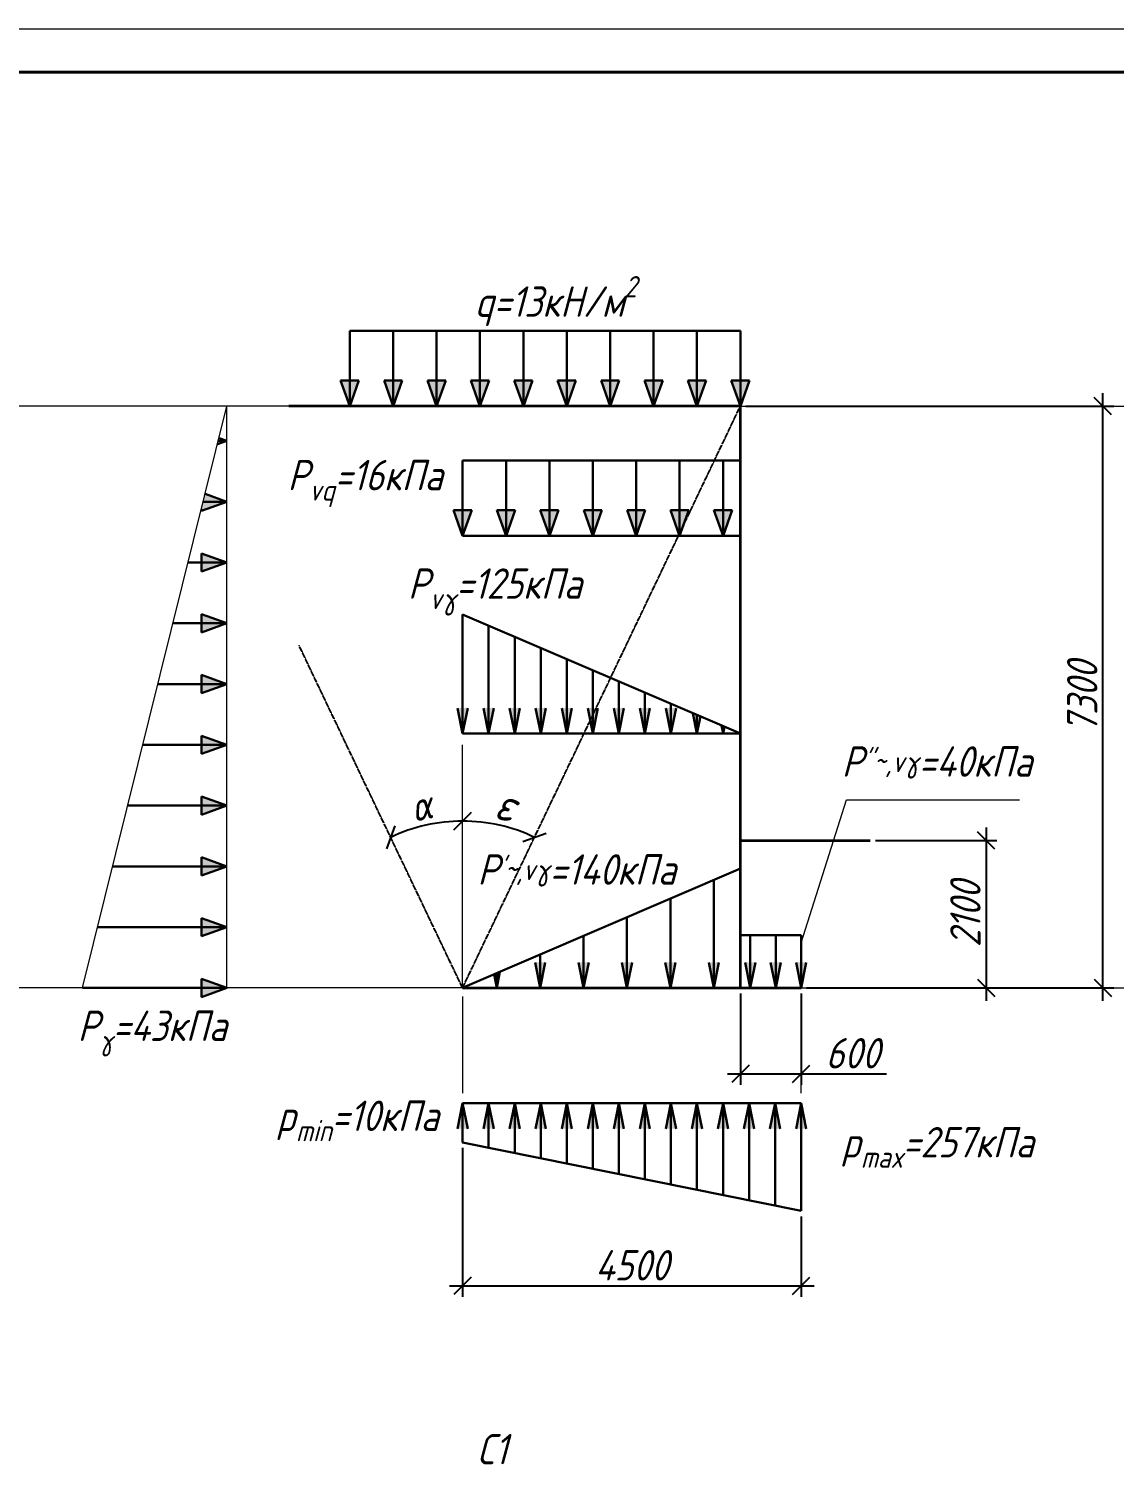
# Model space of a CAD drawing. Header units: millimetres. Extents: x -1004 to 900128, y -352756 to 107728.
# Drawn here: x 193796 to 206302, y 91194 to 107728 of the extents above; entities that cross this region are included whole.
import ezdxf

# ---------------------------------------------------------------- set-up
doc = ezdxf.new("R2010")
doc.units = ezdxf.units.MM
doc.linetypes.add('ACAD_ISO02W100', pattern=[15, 12, -3])
doc.linetypes.add('ACAD_ISO04W100', pattern=[30, 24, -3, 0, -3])
for name, color, linetype, lineweight in [('axles', 152, 'ACAD_ISO04W100', 20), ('basic', 95, 'Continuous', 30), ('frame', 173, 'Continuous', 40), ('hatch', 117, 'ACAD_ISO02W100', 25), ('size', 45, 'Continuous', 20), ('text', 13, 'Continuous', 20), ('thick', 42, 'Continuous', 35), ('thin', 153, 'Continuous', 18)]:
    doc.layers.add(name, color=color, linetype=linetype, lineweight=lineweight)
doc.styles.add('Structures', font='isocpeur.ttf', dxfattribs={"width": 0.85, "oblique": 15})
doc.styles.add('structures 5', font='isocpeur.ttf', dxfattribs={"width": 0.85, "oblique": 15, "height": 5})
doc.dimstyles.new('structures 3.5', dxfattribs={"dimtxt": 3.5, "dimasz": 2, "dimexe": 1.25, "dimexo": 0.625, "dimtad": 1, "dimtxsty": 'Structures', "dimblk": 'OBLIQUE', "dimcen": 2.5, "dimdle": 1.5, "dimadec": 0, "dimazin": 0, "dimtfac": 1, "dimtmove": 0, "dimatfit": 3, "dimfxl": 1, "dimarcsym": 0})

# ---------------------------------------------------------------- blocks, each defined once
blk = doc.blocks.new('_Oblique')
at = {"color": 0, "linetype": 'ByBlock', "lineweight": -2}
blk.add_line((-0.5, -0.5), (0.5, 0.5), dxfattribs=at)
blk = doc.blocks.new('*D470')
at = {"layer": 'Defpoints', "color": 0, "transparency": 16777216}
for p in [(203490, 98380), (202695, 96680), (204825, 96680)]:
    blk.add_point(p, dxfattribs=at)
at = {"layer": 'size', "color": 0, "lineweight": -2, "transparency": 16777216}
for p, q in [((204825, 98530), (204825, 96530)), ((203552, 98380), (204950, 98380)), ((202757, 96680), (204950, 96680))]:
    blk.add_line(p, q, dxfattribs=at)
at = {"layer": 'size', "color": 0, "lineweight": -2, "transparency": 16777216, "xscale": 200, "yscale": 200, "zscale": 200}
for p, rotation in [((204825, 98380), 90), ((204825, 96680), 270)]:
    blk.add_blockref('_Oblique', p, dxfattribs=dict(at, rotation=rotation))
at = {"layer": 'size', "color": 0, "transparency": 16777216, "insert": (204587, 97530), "char_height": 350, "attachment_point": 5, "rotation": 90, "style": 'Structures'}
blk.add_mtext('2100', dxfattribs=at)
blk = doc.blocks.new('*D471')
at = {"layer": 'Defpoints', "color": 0, "transparency": 16777216}
for p in [(201995, 96680), (202695, 96680), (202695, 95691)]:
    blk.add_point(p, dxfattribs=at)
at = {"layer": 'size', "color": 0, "lineweight": -2, "transparency": 16777216}
for p, q in [((201995, 96618), (201995, 95566)), ((202695, 96618), (202695, 95566)), ((201845, 95691), (202695, 95691)), ((202695, 95691), (203679, 95691))]:
    blk.add_line(p, q, dxfattribs=at)
at = {"layer": 'size', "color": 0, "lineweight": -2, "transparency": 16777216, "xscale": 200, "yscale": 200, "zscale": 200, "rotation": 180}
blk.add_blockref('_Oblique', (201995, 95691), dxfattribs=at)
at = {"layer": 'size', "color": 0, "lineweight": -2, "transparency": 16777216, "xscale": 200, "yscale": 200, "zscale": 200}
blk.add_blockref('_Oblique', (202695, 95691), dxfattribs=at)
at = {"layer": 'size', "color": 0, "transparency": 16777216, "insert": (203287, 95928), "char_height": 350, "attachment_point": 5, "style": 'Structures'}
blk.add_mtext('600', dxfattribs=at)
blk = doc.blocks.new('*D472')
at = {"layer": 'Defpoints', "color": 0, "transparency": 16777216}
for p in [(201995, 103380), (206171, 103380), (202695, 96680)]:
    blk.add_point(p, dxfattribs=at)
at = {"layer": 'size', "color": 0, "lineweight": -2, "transparency": 16777216}
for p, q in [((206171, 96530), (206171, 103530)), ((202057, 103380), (206296, 103380)), ((202757, 96680), (206296, 96680))]:
    blk.add_line(p, q, dxfattribs=at)
at = {"layer": 'size', "color": 0, "lineweight": -2, "transparency": 16777216, "xscale": 200, "yscale": 200, "zscale": 200}
for p, rotation in [((206171, 103380), 90), ((206171, 96680), 270)]:
    blk.add_blockref('_Oblique', p, dxfattribs=dict(at, rotation=rotation))
at = {"layer": 'size', "color": 0, "transparency": 16777216, "insert": (205933, 100030), "char_height": 350, "attachment_point": 5, "rotation": 90, "style": 'Structures'}
blk.add_mtext('7300', dxfattribs=at)
blk = doc.blocks.new('*D473')
at = {"layer": 'Defpoints', "color": 0, "transparency": 16777216}
for p in [(201995, 103380), (198795, 99482), (199079, 98581), (198795, 96680), (198795, 96680)]:
    blk.add_point(p, dxfattribs=at)
at = {"layer": 'size', "color": 0, "lineweight": -2, "transparency": 16777216}
blk.add_arc((198795, 96680), 1922, 64.4703, 90, dxfattribs=at)
at = {"layer": 'size', "color": 0, "lineweight": -2, "transparency": 16777216, "xscale": 200, "yscale": 200, "zscale": 200}
for p, rotation in [((198795, 98602), 180.0000000000006), ((199623, 98415), 334.4703020094671)]:
    blk.add_blockref('_Oblique', p, dxfattribs=dict(at, rotation=rotation))
at = {"layer": 'size', "color": 0, "transparency": 16777216, "insert": (199297, 98795), "char_height": 350, "attachment_point": 5, "rotation": 346.6245, "style": 'Structures'}
blk.add_mtext('{\\H1.08333x;ε}', dxfattribs=at)
blk = doc.blocks.new('*D474')
at = {"layer": 'Defpoints', "color": 0, "transparency": 16777216}
for p in [(195595, 103380), (198795, 103130), (198510, 98581), (198795, 96680), (198795, 96680)]:
    blk.add_point(p, dxfattribs=at)
at = {"layer": 'size', "color": 0, "lineweight": -2, "transparency": 16777216}
blk.add_arc((198795, 96680), 1922, 90, 115.5297, dxfattribs=at)
at = {"layer": 'size', "color": 0, "lineweight": -2, "transparency": 16777216, "xscale": 200, "yscale": 200, "zscale": 200, "rotation": 205.5296979905329}
blk.add_blockref('_Oblique', (197966, 98415), dxfattribs=at)
at = {"layer": 'size', "color": 0, "lineweight": -2, "transparency": 16777216, "xscale": 200, "yscale": 200, "zscale": 200}
blk.add_blockref('_Oblique', (198795, 98602), dxfattribs=at)
at = {"layer": 'size', "color": 0, "transparency": 16777216, "insert": (198319, 98779), "char_height": 350, "width": 756.43, "attachment_point": 5, "rotation": 12.7648, "style": 'Structures'}
blk.add_mtext('{\\H0.95833x;α}', dxfattribs=at)
blk = doc.blocks.new('*D526')
at = {"layer": 'Defpoints', "color": 0, "transparency": 16777216}
for p in [(198795, 94901), (202695, 94112), (202695, 93249)]:
    blk.add_point(p, dxfattribs=at)
at = {"layer": 'size', "color": 0, "lineweight": -2, "transparency": 16777216}
for p, q in [((198795, 94839), (198795, 93124)), ((202695, 94049), (202695, 93124)), ((198645, 93249), (202845, 93249))]:
    blk.add_line(p, q, dxfattribs=at)
at = {"layer": 'size', "color": 0, "lineweight": -2, "transparency": 16777216, "xscale": 200, "yscale": 200, "zscale": 200, "rotation": 180}
blk.add_blockref('_Oblique', (198795, 93249), dxfattribs=at)
at = {"layer": 'size', "color": 0, "lineweight": -2, "transparency": 16777216, "xscale": 200, "yscale": 200, "zscale": 200}
blk.add_blockref('_Oblique', (202695, 93249), dxfattribs=at)
at = {"layer": 'size', "color": 0, "transparency": 16777216, "insert": (200745, 93486), "char_height": 350, "attachment_point": 5, "style": 'Structures'}
blk.add_mtext('4500', dxfattribs=at)

msp = doc.modelspace()

# ---------------------------------------------------------------- hatches: boundary and pattern name
at = {"layer": 'basic'}
h = msp.add_hatch(color=256, dxfattribs=at)
h.dxf.hatch_style = 1
h.paths.add_polyline_path([(197389.655, 103675.113), (197494.58, 103380.457), (197494.58, 103675.113)])
h.paths.add_polyline_path([(197494.58, 103675.113), (197494.58, 103380.457), (197599.505, 103675.113)])
h = msp.add_hatch(color=256, dxfattribs=at)
h.dxf.hatch_style = 1
h.paths.add_polyline_path([(197889.655, 103675.113), (197994.58, 103380.457), (197994.58, 103675.113)])
h.paths.add_polyline_path([(197994.58, 103675.113), (197994.58, 103380.457), (198099.505, 103675.113)])
h = msp.add_hatch(color=256, dxfattribs=at)
h.dxf.hatch_style = 1
h.paths.add_polyline_path([(198389.655, 103675.113), (198494.58, 103380.457), (198494.58, 103675.113)])
h.paths.add_polyline_path([(198494.58, 103675.113), (198494.58, 103380.457), (198599.505, 103675.113)])
h = msp.add_hatch(color=256, dxfattribs=at)
h.dxf.hatch_style = 1
h.paths.add_polyline_path([(198889.655, 103675.113), (198994.58, 103380.457), (198994.58, 103675.113)])
h.paths.add_polyline_path([(198994.58, 103675.113), (198994.58, 103380.457), (199099.505, 103675.113)])
h = msp.add_hatch(color=256, dxfattribs=at)
h.dxf.hatch_style = 1
h.paths.add_polyline_path([(199389.655, 103675.113), (199494.58, 103380.457), (199494.58, 103675.113)])
h.paths.add_polyline_path([(199494.58, 103675.113), (199494.58, 103380.457), (199599.505, 103675.113)])
h = msp.add_hatch(color=256, dxfattribs=at)
h.dxf.hatch_style = 1
h.paths.add_polyline_path([(199889.655, 103675.113), (199994.58, 103380.457), (199994.58, 103675.113)])
h.paths.add_polyline_path([(199994.58, 103675.113), (199994.58, 103380.457), (200099.505, 103675.113)])
h = msp.add_hatch(color=256, dxfattribs=at)
h.dxf.hatch_style = 1
h.paths.add_polyline_path([(200389.655, 103675.113), (200494.58, 103380.457), (200494.58, 103675.113)])
h.paths.add_polyline_path([(200494.58, 103675.113), (200494.58, 103380.457), (200599.505, 103675.113)])
h = msp.add_hatch(color=256, dxfattribs=at)
h.dxf.hatch_style = 1
h.paths.add_polyline_path([(200889.655, 103675.113), (200994.58, 103380.457), (200994.58, 103675.113)])
h.paths.add_polyline_path([(200994.58, 103675.113), (200994.58, 103380.457), (201099.505, 103675.113)])
h = msp.add_hatch(color=256, dxfattribs=at)
h.dxf.hatch_style = 1
h.paths.add_polyline_path([(201389.655, 103675.113), (201494.58, 103380.457), (201494.58, 103675.113)])
h.paths.add_polyline_path([(201494.58, 103675.113), (201494.58, 103380.457), (201599.505, 103675.113)])
h = msp.add_hatch(color=256, dxfattribs=at)
h.dxf.hatch_style = 1
h.paths.add_polyline_path([(201889.655, 103675.113), (201994.58, 103380.457), (201994.58, 103675.113)])
h.paths.add_polyline_path([(201994.58, 103675.113), (201994.58, 103380.457), (202099.505, 103675.113)])
h = msp.add_hatch(color=256, dxfattribs=at)
h.dxf.hatch_style = 1
h.paths.add_polyline_path([(195988.252, 103012.943), (195980.188, 102980.457), (196079.481, 102980.457)])
h.paths.add_polyline_path([(196079.481, 102980.457), (195980.188, 102980.457), (195970.56, 102941.671)])
h.paths.add_polyline_path([(196079.481, 102280.457), (195806.426, 102280.457), (195794.423, 102232.104), (195819.458, 102187.864)])
h.paths.add_polyline_path([(195828.602, 102369.793), (195806.426, 102280.457), (196079.481, 102280.457)])
h.paths.add_polyline_path([(195794.423, 102232.104), (195784.825, 102193.436), (195784.825, 102175.531), (195819.458, 102187.864)])
h = msp.add_hatch(color=256, dxfattribs=at)
h.dxf.hatch_style = 1
h.paths.add_polyline_path([(198689.655, 102181.66), (198794.58, 101887.003), (198794.58, 102181.66)])
h.paths.add_polyline_path([(198794.58, 102181.66), (198794.58, 101887.003), (198899.505, 102181.66)])
h = msp.add_hatch(color=256, dxfattribs=at)
h.dxf.hatch_style = 1
h.paths.add_polyline_path([(199189.655, 102181.66), (199294.58, 101887.003), (199294.58, 102181.66)])
h.paths.add_polyline_path([(199294.58, 102181.66), (199294.58, 101887.003), (199399.505, 102181.66)])
h = msp.add_hatch(color=256, dxfattribs=at)
h.dxf.hatch_style = 1
h.paths.add_polyline_path([(199689.655, 102181.66), (199794.58, 101887.003), (199794.58, 102181.66)])
h.paths.add_polyline_path([(199794.58, 102181.66), (199794.58, 101887.003), (199899.505, 102181.66)])
h = msp.add_hatch(color=256, dxfattribs=at)
h.dxf.hatch_style = 1
h.paths.add_polyline_path([(200189.655, 102181.66), (200294.58, 101887.003), (200294.58, 102181.66)])
h.paths.add_polyline_path([(200294.58, 102181.66), (200294.58, 101887.003), (200399.505, 102181.66)])
h = msp.add_hatch(color=256, dxfattribs=at)
h.dxf.hatch_style = 1
h.paths.add_polyline_path([(200689.655, 102181.66), (200794.58, 101887.003), (200794.58, 102181.66)])
h.paths.add_polyline_path([(200794.58, 102181.66), (200794.58, 101887.003), (200899.505, 102181.66)])
h = msp.add_hatch(color=256, dxfattribs=at)
h.dxf.hatch_style = 1
h.paths.add_polyline_path([(201189.655, 102181.66), (201294.58, 101887.003), (201294.58, 102181.66)])
h.paths.add_polyline_path([(201294.58, 102181.66), (201294.58, 101887.003), (201399.505, 102181.66)])
h = msp.add_hatch(color=256, dxfattribs=at)
h.dxf.hatch_style = 1
h.paths.add_polyline_path([(201689.655, 102181.66), (201794.58, 101887.003), (201794.58, 102181.66)])
h.paths.add_polyline_path([(201794.58, 102181.66), (201794.58, 101887.003), (201899.505, 102181.66)])
h = msp.add_hatch(color=256, dxfattribs=at)
h.dxf.hatch_style = 1
h.paths.add_polyline_path([(195784.825, 101685.382), (196079.481, 101580.457), (195784.825, 101580.457)])
h.paths.add_polyline_path([(195784.825, 101580.457), (196079.481, 101580.457), (195784.825, 101475.531)])
h = msp.add_hatch(color=256, dxfattribs=at)
h.dxf.hatch_style = 1
h.paths.add_polyline_path([(195784.825, 100985.382), (196079.481, 100880.457), (195784.825, 100880.457)])
h.paths.add_polyline_path([(195784.825, 100880.457), (196079.481, 100880.457), (195784.825, 100775.531)])
h = msp.add_hatch(color=256, dxfattribs=at)
h.dxf.hatch_style = 1
h.paths.add_polyline_path([(195784.825, 100285.382), (196079.481, 100180.457), (195784.825, 100180.457)])
h.paths.add_polyline_path([(195784.825, 100180.457), (196079.481, 100180.457), (195784.825, 100075.531)])
h = msp.add_hatch(color=256, dxfattribs=at)
h.dxf.hatch_style = 1
h.paths.add_polyline_path([(198735.848, 99904.293), (198794.58, 99904.293), (198794.58, 99609.637)])
h.paths.add_polyline_path([(198794.58, 99904.293), (198853.312, 99904.293), (198794.58, 99609.637)])
h = msp.add_hatch(color=256, dxfattribs=at)
h.dxf.hatch_style = 1
h.paths.add_polyline_path([(199035.848, 99904.293), (199094.58, 99904.293), (199094.58, 99609.637)])
h.paths.add_polyline_path([(199094.58, 99904.293), (199153.312, 99904.293), (199094.58, 99609.637)])
h = msp.add_hatch(color=256, dxfattribs=at)
h.dxf.hatch_style = 1
h.paths.add_polyline_path([(199335.848, 99904.293), (199394.58, 99904.293), (199394.58, 99609.637)])
h.paths.add_polyline_path([(199394.58, 99904.293), (199453.312, 99904.293), (199394.58, 99609.637)])
h = msp.add_hatch(color=256, dxfattribs=at)
h.dxf.hatch_style = 1
h.paths.add_polyline_path([(199635.848, 99904.293), (199694.58, 99904.293), (199694.58, 99609.637)])
h.paths.add_polyline_path([(199694.58, 99904.293), (199753.312, 99904.293), (199694.58, 99609.637)])
h = msp.add_hatch(color=256, dxfattribs=at)
h.dxf.hatch_style = 1
h.paths.add_polyline_path([(199935.848, 99904.293), (199994.58, 99904.293), (199994.58, 99609.637)])
h.paths.add_polyline_path([(199994.58, 99904.293), (200053.312, 99904.293), (199994.58, 99609.637)])
h = msp.add_hatch(color=256, dxfattribs=at)
h.dxf.hatch_style = 1
h.paths.add_polyline_path([(200235.848, 99904.293), (200294.58, 99904.293), (200294.58, 99609.637)])
h.paths.add_polyline_path([(200294.58, 99904.293), (200353.312, 99904.293), (200294.58, 99609.637)])
h = msp.add_hatch(color=256, dxfattribs=at)
h.dxf.hatch_style = 1
h.paths.add_polyline_path([(200535.848, 99904.293), (200594.58, 99904.293), (200594.58, 99609.637)])
h.paths.add_polyline_path([(200594.58, 99904.293), (200653.312, 99904.293), (200594.58, 99609.637)])
h = msp.add_hatch(color=256, dxfattribs=at)
h.dxf.hatch_style = 1
h.paths.add_polyline_path([(200835.848, 99904.293), (200894.58, 99904.293), (200894.58, 99609.637)])
h.paths.add_polyline_path([(200894.58, 99904.293), (200953.312, 99904.293), (200894.58, 99609.637)])
h = msp.add_hatch(color=256, dxfattribs=at)
h.dxf.hatch_style = 1
h.paths.add_polyline_path([(201135.848, 99904.293), (201194.58, 99904.293), (201194.58, 99609.637)])
h.paths.add_polyline_path([(201194.58, 99904.293), (201253.312, 99904.293), (201194.58, 99609.637)])
h = msp.add_hatch(color=256, dxfattribs=at)
h.dxf.hatch_style = 1
h.paths.add_polyline_path([(201533.994, 99807.377), (201494.58, 99824.298), (201494.58, 99609.637)])
h.paths.add_polyline_path([(201494.58, 99824.298), (201447.789, 99844.386), (201494.58, 99609.637)])
h.paths.add_polyline_path([(201810.346, 99688.733), (201794.58, 99695.501), (201794.58, 99609.637)])
h.paths.add_polyline_path([(201794.58, 99695.501), (201775.863, 99703.537), (201794.58, 99609.637)])
h = msp.add_hatch(color=256, dxfattribs=at)
h.dxf.hatch_style = 1
h.paths.add_polyline_path([(195784.825, 99585.382), (196079.481, 99480.457), (195784.825, 99480.457)])
h.paths.add_polyline_path([(195784.825, 99480.457), (196079.481, 99480.457), (195784.825, 99375.531)])
h = msp.add_hatch(color=256, dxfattribs=at)
h.dxf.hatch_style = 1
h.paths.add_polyline_path([(195784.825, 98885.382), (196079.481, 98780.457), (195784.825, 98780.457)])
h.paths.add_polyline_path([(195784.825, 98780.457), (196079.481, 98780.457), (195784.825, 98675.531)])
h = msp.add_hatch(color=256, dxfattribs=at)
h.dxf.hatch_style = 1
h.paths.add_polyline_path([(195784.825, 98185.382), (196079.481, 98080.457), (195784.825, 98080.457)])
h.paths.add_polyline_path([(195784.825, 98080.457), (196079.481, 98080.457), (195784.825, 97975.531)])
h = msp.add_hatch(color=256, dxfattribs=at)
h.dxf.hatch_style = 1
h.paths.add_polyline_path([(195784.825, 97485.382), (196079.481, 97380.457), (195784.825, 97380.457)])
h.paths.add_polyline_path([(195784.825, 97380.457), (196079.481, 97380.457), (195784.825, 97275.531)])
h = msp.add_hatch(color=256, dxfattribs=at)
h.dxf.hatch_style = 1
h.paths.add_polyline_path([(199746.965, 96975.113), (199688.233, 96975.113), (199688.233, 96680.457)])
h.paths.add_polyline_path([(199688.233, 96975.113), (199629.501, 96975.113), (199688.233, 96680.457)])
h = msp.add_hatch(color=256, dxfattribs=at)
h.dxf.hatch_style = 1
h.paths.add_polyline_path([(200246.965, 96975.113), (200188.233, 96975.113), (200188.233, 96680.457)])
h.paths.add_polyline_path([(200188.233, 96975.113), (200129.501, 96975.113), (200188.233, 96680.457)])
h = msp.add_hatch(color=256, dxfattribs=at)
h.dxf.hatch_style = 1
h.paths.add_polyline_path([(200746.965, 96975.113), (200688.233, 96975.113), (200688.233, 96680.457)])
h.paths.add_polyline_path([(200688.233, 96975.113), (200629.501, 96975.113), (200688.233, 96680.457)])
h = msp.add_hatch(color=256, dxfattribs=at)
h.dxf.hatch_style = 1
h.paths.add_polyline_path([(201246.965, 96975.113), (201188.233, 96975.113), (201188.233, 96680.457)])
h.paths.add_polyline_path([(201188.233, 96975.113), (201129.501, 96975.113), (201188.233, 96680.457)])
h = msp.add_hatch(color=256, dxfattribs=at)
h.dxf.hatch_style = 1
h.paths.add_polyline_path([(201746.965, 96975.113), (201688.233, 96975.113), (201688.233, 96680.457)])
h.paths.add_polyline_path([(201688.233, 96975.113), (201629.501, 96975.113), (201688.233, 96680.457)])
h = msp.add_hatch(color=256, dxfattribs=at)
h.dxf.hatch_style = 1
h.paths.add_polyline_path([(202167.891, 96975.113), (202109.159, 96975.113), (202109.159, 96680.457)])
h.paths.add_polyline_path([(202109.159, 96975.113), (202050.427, 96975.113), (202109.159, 96680.457)])
h = msp.add_hatch(color=256, dxfattribs=at)
h.dxf.hatch_style = 1
h.paths.add_polyline_path([(202460.601, 96975.113), (202401.869, 96975.113), (202401.869, 96680.457)])
h.paths.add_polyline_path([(202401.869, 96975.113), (202343.138, 96975.113), (202401.869, 96680.457)])
h = msp.add_hatch(color=256, dxfattribs=at)
h.dxf.hatch_style = 1
h.paths.add_polyline_path([(202753.312, 96975.113), (202694.58, 96975.113), (202694.58, 96680.457)])
h.paths.add_polyline_path([(202694.58, 96975.113), (202635.848, 96975.113), (202694.58, 96680.457)])
h = msp.add_hatch(color=256, dxfattribs=at)
h.dxf.hatch_style = 1
h.paths.add_polyline_path([(195784.825, 96785.382), (196079.481, 96680.457), (195784.825, 96680.457)])
h.paths.add_polyline_path([(195784.825, 96680.457), (196079.481, 96680.457), (195784.825, 96575.531)])
h = msp.add_hatch(color=256, dxfattribs=at)
h.dxf.hatch_style = 1
h.paths.add_polyline_path([(199225.072, 96865.276), (199188.233, 96849.461), (199188.233, 96680.457)])
h.paths.add_polyline_path([(199188.233, 96849.461), (199157.202, 96836.138), (199188.233, 96680.457)])
h = msp.add_hatch(color=256, dxfattribs=at)
h.dxf.hatch_style = 1
h.paths.add_polyline_path([(198735.848, 95059.347), (198794.58, 95059.347), (198794.58, 95354.003)])
h.paths.add_polyline_path([(198794.58, 95059.347), (198853.312, 95059.347), (198794.58, 95354.003)])
h = msp.add_hatch(color=256, dxfattribs=at)
h.dxf.hatch_style = 1
h.paths.add_polyline_path([(199035.848, 95059.347), (199094.58, 95059.347), (199094.58, 95354.003)])
h.paths.add_polyline_path([(199094.58, 95059.347), (199153.312, 95059.347), (199094.58, 95354.003)])
h = msp.add_hatch(color=256, dxfattribs=at)
h.dxf.hatch_style = 1
h.paths.add_polyline_path([(199335.848, 95059.347), (199394.58, 95059.347), (199394.58, 95354.003)])
h.paths.add_polyline_path([(199394.58, 95059.347), (199453.312, 95059.347), (199394.58, 95354.003)])
h = msp.add_hatch(color=256, dxfattribs=at)
h.dxf.hatch_style = 1
h.paths.add_polyline_path([(199635.848, 95059.347), (199694.58, 95059.347), (199694.58, 95354.003)])
h.paths.add_polyline_path([(199694.58, 95059.347), (199753.312, 95059.347), (199694.58, 95354.003)])
h = msp.add_hatch(color=256, dxfattribs=at)
h.dxf.hatch_style = 1
h.paths.add_polyline_path([(199935.848, 95059.347), (199994.58, 95059.347), (199994.58, 95354.003)])
h.paths.add_polyline_path([(199994.58, 95059.347), (200053.312, 95059.347), (199994.58, 95354.003)])
h = msp.add_hatch(color=256, dxfattribs=at)
h.dxf.hatch_style = 1
h.paths.add_polyline_path([(200235.848, 95059.347), (200294.58, 95059.347), (200294.58, 95354.003)])
h.paths.add_polyline_path([(200294.58, 95059.347), (200353.312, 95059.347), (200294.58, 95354.003)])
h = msp.add_hatch(color=256, dxfattribs=at)
h.dxf.hatch_style = 1
h.paths.add_polyline_path([(200535.848, 95059.347), (200594.58, 95059.347), (200594.58, 95354.003)])
h.paths.add_polyline_path([(200594.58, 95059.347), (200653.312, 95059.347), (200594.58, 95354.003)])
h = msp.add_hatch(color=256, dxfattribs=at)
h.dxf.hatch_style = 1
h.paths.add_polyline_path([(200835.848, 95059.347), (200894.58, 95059.347), (200894.58, 95354.003)])
h.paths.add_polyline_path([(200894.58, 95059.347), (200953.312, 95059.347), (200894.58, 95354.003)])
h = msp.add_hatch(color=256, dxfattribs=at)
h.dxf.hatch_style = 1
h.paths.add_polyline_path([(201135.848, 95059.347), (201194.58, 95059.347), (201194.58, 95354.003)])
h.paths.add_polyline_path([(201194.58, 95059.347), (201253.312, 95059.347), (201194.58, 95354.003)])
h = msp.add_hatch(color=256, dxfattribs=at)
h.dxf.hatch_style = 1
h.paths.add_polyline_path([(201435.848, 95059.347), (201494.58, 95059.347), (201494.58, 95354.003)])
h.paths.add_polyline_path([(201494.58, 95059.347), (201553.312, 95059.347), (201494.58, 95354.003)])
h = msp.add_hatch(color=256, dxfattribs=at)
h.dxf.hatch_style = 1
h.paths.add_polyline_path([(201735.848, 95059.347), (201794.58, 95059.347), (201794.58, 95354.003)])
h.paths.add_polyline_path([(201794.58, 95059.347), (201853.312, 95059.347), (201794.58, 95354.003)])
h = msp.add_hatch(color=256, dxfattribs=at)
h.dxf.hatch_style = 1
h.paths.add_polyline_path([(202035.848, 95059.347), (202094.58, 95059.347), (202094.58, 95354.003)])
h.paths.add_polyline_path([(202094.58, 95059.347), (202153.312, 95059.347), (202094.58, 95354.003)])
h = msp.add_hatch(color=256, dxfattribs=at)
h.dxf.hatch_style = 1
h.paths.add_polyline_path([(202335.848, 95059.347), (202394.58, 95059.347), (202394.58, 95354.003)])
h.paths.add_polyline_path([(202394.58, 95059.347), (202453.312, 95059.347), (202394.58, 95354.003)])
h = msp.add_hatch(color=256, dxfattribs=at)
h.dxf.hatch_style = 1
h.paths.add_polyline_path([(202635.848, 95059.347), (202694.58, 95059.347), (202694.58, 95354.003)])
h.paths.add_polyline_path([(202694.58, 95059.347), (202753.312, 95059.347), (202694.58, 95354.003)])

# ---------------------------------------------------------------- linework, layer by layer
at = {"layer": 'axles', "ltscale": 0.2}
for p, q in [((196792.864, 103380.457), (187764.345, 103380.457)), ((198794.58, 96680.457), (188314.345, 96680.457))]:
    msp.add_line(p, q, dxfattribs=at)
at = {"layer": 'axles', "ltscale": 0.4}
for p, q in [((201994.58, 103380.457), (218351.383, 103380.457)), ((202694.58, 96680.457), (215151.383, 96680.457))]:
    msp.add_line(p, q, dxfattribs=at)
at = {"layer": 'basic'}
for p, q in [((197494.58, 103380.457), (197494.58, 104246.99)), ((201994.58, 104246.99), (197494.58, 104246.99)), ((197994.58, 103380.457), (197994.58, 104246.99)), ((198494.58, 103380.457), (198494.58, 104246.99)), ((198994.58, 103380.457), (198994.58, 104246.99)), ((199494.58, 103380.457), (199494.58, 104246.99)), ((199994.58, 103380.457), (199994.58, 104246.99)), ((200494.58, 103380.457), (200494.58, 104246.99)), ((200994.58, 103380.457), (200994.58, 104246.99)), ((201494.58, 103380.457), (201494.58, 104246.99)), ((201994.58, 103380.457), (201994.58, 104246.99)), ((197494.58, 103380.457), (197389.655, 103675.113)), ((197599.505, 103675.113), (197389.655, 103675.113)), ((197494.58, 103380.457), (197599.505, 103675.113)), ((197994.58, 103380.457), (197889.655, 103675.113)), ((198099.505, 103675.113), (197889.655, 103675.113)), ((197994.58, 103380.457), (198099.505, 103675.113)), ((198494.58, 103380.457), (198389.655, 103675.113)), ((198599.505, 103675.113), (198389.655, 103675.113)), ((198494.58, 103380.457), (198599.505, 103675.113)), ((198994.58, 103380.457), (198889.655, 103675.113)), ((199099.505, 103675.113), (198889.655, 103675.113)), ((198994.58, 103380.457), (199099.505, 103675.113)), ((199494.58, 103380.457), (199389.655, 103675.113)), ((199599.505, 103675.113), (199389.655, 103675.113)), ((199494.58, 103380.457), (199599.505, 103675.113)), ((199994.58, 103380.457), (199889.655, 103675.113)), ((200099.505, 103675.113), (199889.655, 103675.113)), ((199994.58, 103380.457), (200099.505, 103675.113)), ((200494.58, 103380.457), (200389.655, 103675.113)), ((200599.505, 103675.113), (200389.655, 103675.113)), ((200494.58, 103380.457), (200599.505, 103675.113)), ((200994.58, 103380.457), (200889.655, 103675.113)), ((201099.505, 103675.113), (200889.655, 103675.113)), ((200994.58, 103380.457), (201099.505, 103675.113)), ((201494.58, 103380.457), (201389.655, 103675.113)), ((201599.505, 103675.113), (201389.655, 103675.113)), ((201494.58, 103380.457), (201599.505, 103675.113)), ((201994.58, 103380.457), (201889.655, 103675.113)), ((202099.505, 103675.113), (201889.655, 103675.113)), ((201994.58, 103380.457), (202099.505, 103675.113)), ((196079.481, 102980.457), (195988.252, 103012.943)), ((196079.481, 102980.457), (195970.56, 102941.671)), ((196079.481, 102980.457), (195980.188, 102980.457)), ((198794.58, 101887.003), (198794.58, 102753.537)), ((198794.58, 102753.537), (201994.58, 102753.537)), ((199294.58, 101887.003), (199294.58, 102753.537)), ((199794.58, 101887.003), (199794.58, 102753.537)), ((200294.58, 101887.003), (200294.58, 102753.537)), ((200794.58, 101887.003), (200794.58, 102753.537)), ((201294.58, 101887.003), (201294.58, 102753.537)), ((201794.58, 101887.003), (201794.58, 102753.537)), ((196079.481, 102280.457), (195828.602, 102369.793)), ((196079.481, 102280.457), (195784.825, 102175.531)), ((195784.825, 102175.531), (195784.825, 102193.436)), ((196079.481, 102280.457), (195806.426, 102280.457)), ((198794.58, 101887.003), (198689.655, 102181.66)), ((198899.505, 102181.66), (198689.655, 102181.66)), ((198794.58, 101887.003), (198899.505, 102181.66)), ((199294.58, 101887.003), (199189.655, 102181.66)), ((199399.505, 102181.66), (199189.655, 102181.66)), ((199294.58, 101887.003), (199399.505, 102181.66)), ((199794.58, 101887.003), (199689.655, 102181.66)), ((199899.505, 102181.66), (199689.655, 102181.66)), ((199794.58, 101887.003), (199899.505, 102181.66)), ((200294.58, 101887.003), (200189.655, 102181.66)), ((200399.505, 102181.66), (200189.655, 102181.66)), ((200294.58, 101887.003), (200399.505, 102181.66)), ((200794.58, 101887.003), (200689.655, 102181.66)), ((200899.505, 102181.66), (200689.655, 102181.66)), ((200794.58, 101887.003), (200899.505, 102181.66)), ((201294.58, 101887.003), (201189.655, 102181.66)), ((201399.505, 102181.66), (201189.655, 102181.66)), ((201294.58, 101887.003), (201399.505, 102181.66)), ((201794.58, 101887.003), (201689.655, 102181.66)), ((201899.505, 102181.66), (201689.655, 102181.66)), ((201794.58, 101887.003), (201899.505, 102181.66)), ((201994.58, 101887.003), (198794.58, 101887.003)), ((196079.481, 101580.457), (195632.663, 101580.457)), ((196079.481, 101580.457), (195784.825, 101685.382)), ((195784.825, 101475.531), (195784.825, 101685.382)), ((196079.481, 101580.457), (195784.825, 101475.531)), ((196079.481, 100880.457), (195458.901, 100880.457)), ((196079.481, 100880.457), (195784.825, 100985.382)), ((195784.825, 100775.531), (195784.825, 100985.382)), ((196079.481, 100880.457), (195784.825, 100775.531)), ((201994.58, 99609.637), (198794.58, 100983.468)), ((198794.58, 99609.637), (198794.58, 100983.468)), ((199094.58, 99609.637), (199094.58, 100854.671)), ((199394.58, 99609.637), (199394.58, 100725.874)), ((199694.58, 99609.637), (199694.58, 100597.078)), ((199994.58, 99609.637), (199994.58, 100468.281)), ((196079.481, 100180.457), (195784.825, 100285.382)), ((195784.825, 100075.531), (195784.825, 100285.382)), ((200294.58, 99609.637), (200294.58, 100339.484)), ((200594.58, 99609.637), (200594.58, 100210.688)), ((196079.481, 100180.457), (195285.139, 100180.457)), ((196079.481, 100180.457), (195784.825, 100075.531)), ((200894.58, 99609.637), (200894.58, 100081.891)), ((198794.58, 99609.637), (198735.848, 99904.293)), ((198794.58, 99609.637), (198853.312, 99904.293)), ((199094.58, 99609.637), (199035.848, 99904.293)), ((199094.58, 99609.637), (199153.312, 99904.293)), ((199394.58, 99609.637), (199335.848, 99904.293)), ((199394.58, 99609.637), (199453.312, 99904.293)), ((199694.58, 99609.637), (199635.848, 99904.293)), ((199694.58, 99609.637), (199753.312, 99904.293)), ((199994.58, 99609.637), (199935.848, 99904.293)), ((199994.58, 99609.637), (200053.312, 99904.293)), ((200294.58, 99609.637), (200235.848, 99904.293)), ((200294.58, 99609.637), (200353.312, 99904.293)), ((200594.58, 99609.637), (200535.848, 99904.293)), ((200594.58, 99609.637), (200653.312, 99904.293)), ((200894.58, 99609.637), (200835.848, 99904.293)), ((200894.58, 99609.637), (200953.312, 99904.293)), ((201194.58, 99609.637), (201135.848, 99904.293)), ((201194.58, 99609.637), (201194.58, 99953.095)), ((201194.58, 99609.637), (201253.312, 99904.293)), ((201494.58, 99609.637), (201447.789, 99844.386)), ((201494.58, 99609.637), (201494.58, 99824.298)), ((201494.58, 99609.637), (201533.994, 99807.377)), ((201794.58, 99609.637), (201775.863, 99703.537)), ((196079.481, 99480.457), (195784.825, 99585.382)), ((195784.825, 99375.531), (195784.825, 99585.382)), ((201994.58, 99609.637), (198794.58, 99609.637)), ((201794.58, 99609.637), (201794.58, 99695.501)), ((201794.58, 99609.637), (201810.346, 99688.733)), ((196079.481, 99480.457), (195111.376, 99480.457)), ((196079.481, 99480.457), (195784.825, 99375.531)), ((196079.481, 98780.457), (195784.825, 98885.382)), ((195784.825, 98675.531), (195784.825, 98885.382)), ((196079.481, 98780.457), (194937.614, 98780.457)), ((196079.481, 98780.457), (195784.825, 98675.531)), ((196079.481, 98080.457), (194763.852, 98080.457)), ((196079.481, 98080.457), (195784.825, 98185.382)), ((195784.825, 97975.531), (195784.825, 98185.382)), ((196079.481, 98080.457), (195784.825, 97975.531)), ((198794.58, 96680.457), (201994.58, 98054.287)), ((201688.233, 96680.457), (201688.233, 97922.766)), ((201188.233, 96680.457), (201188.233, 97708.105)), ((196079.481, 97380.457), (195784.825, 97485.382)), ((195784.825, 97275.531), (195784.825, 97485.382)), ((200688.233, 96680.457), (200688.233, 97493.444)), ((196079.481, 97380.457), (194590.089, 97380.457)), ((196079.481, 97380.457), (195784.825, 97275.531)), ((200188.233, 96680.457), (200188.233, 97278.783)), ((202694.58, 97288.058), (201994.58, 97288.058)), ((202109.159, 96680.457), (202109.159, 97288.058)), ((202401.869, 96680.457), (202401.869, 97288.058)), ((202694.58, 96680.457), (202694.58, 97288.058)), ((199688.233, 96680.457), (199688.233, 97064.122)), ((199688.233, 96680.457), (199629.501, 96975.113)), ((199688.233, 96680.457), (199746.965, 96975.113)), ((200188.233, 96680.457), (200129.501, 96975.113)), ((200188.233, 96680.457), (200246.965, 96975.113)), ((200688.233, 96680.457), (200629.501, 96975.113)), ((200688.233, 96680.457), (200746.965, 96975.113)), ((201188.233, 96680.457), (201129.501, 96975.113)), ((201188.233, 96680.457), (201246.965, 96975.113)), ((201688.233, 96680.457), (201629.501, 96975.113)), ((201688.233, 96680.457), (201746.965, 96975.113)), ((202109.159, 96680.457), (202050.427, 96975.113)), ((202109.159, 96680.457), (202167.891, 96975.113)), ((202401.869, 96680.457), (202343.138, 96975.113)), ((202401.869, 96680.457), (202460.601, 96975.113)), ((202694.58, 96680.457), (202635.848, 96975.113)), ((202694.58, 96680.457), (202753.312, 96975.113)), ((196079.481, 96680.457), (195784.825, 96785.382)), ((195784.825, 96575.531), (195784.825, 96785.382)), ((199188.233, 96680.457), (199157.202, 96836.138)), ((199188.233, 96680.457), (199225.072, 96865.276)), ((199188.233, 96680.457), (199188.233, 96849.461)), ((196079.481, 96680.457), (194416.327, 96680.457)), ((196079.481, 96680.457), (195784.825, 96575.531)), ((198794.58, 95354.003), (198735.848, 95059.347)), ((202694.58, 95354.003), (198794.58, 95354.003)), ((198794.58, 95354.003), (198794.58, 94901.313)), ((198794.58, 95354.003), (198853.312, 95059.347)), ((199094.58, 95354.003), (199035.848, 95059.347)), ((199094.58, 95354.003), (199094.58, 94840.573)), ((199094.58, 95354.003), (199153.312, 95059.347)), ((199394.58, 95354.003), (199335.848, 95059.347)), ((199394.58, 95354.003), (199394.58, 94779.834)), ((199394.58, 95354.003), (199453.312, 95059.347)), ((199694.58, 95354.003), (199635.848, 95059.347)), ((199694.58, 95354.003), (199694.58, 94719.094)), ((199694.58, 95354.003), (199753.312, 95059.347)), ((199994.58, 95354.003), (199935.848, 95059.347)), ((199994.58, 95354.003), (199994.58, 94658.354)), ((199994.58, 95354.003), (200053.312, 95059.347)), ((200294.58, 95354.003), (200235.848, 95059.347)), ((200294.58, 95354.003), (200294.58, 94597.614)), ((200294.58, 95354.003), (200353.312, 95059.347)), ((200594.58, 95354.003), (200535.848, 95059.347)), ((200594.58, 95354.003), (200594.58, 94536.874)), ((200594.58, 95354.003), (200653.312, 95059.347)), ((200894.58, 95354.003), (200835.848, 95059.347)), ((200894.58, 95354.003), (200894.58, 94476.134)), ((200894.58, 95354.003), (200953.312, 95059.347)), ((201194.58, 95354.003), (201135.848, 95059.347)), ((201194.58, 95354.003), (201194.58, 94415.394)), ((201194.58, 95354.003), (201253.312, 95059.347)), ((201494.58, 95354.003), (201435.848, 95059.347)), ((201494.58, 95354.003), (201494.58, 94354.654)), ((201494.58, 95354.003), (201553.312, 95059.347)), ((201794.58, 95354.003), (201735.848, 95059.347)), ((201794.58, 95354.003), (201794.58, 94293.914)), ((201794.58, 95354.003), (201853.312, 95059.347)), ((202094.58, 95354.003), (202035.848, 95059.347)), ((202094.58, 95354.003), (202094.58, 94233.174)), ((202094.58, 95354.003), (202153.312, 95059.347)), ((202394.58, 95354.003), (202335.848, 95059.347)), ((202394.58, 95354.003), (202394.58, 94172.434)), ((202394.58, 95354.003), (202453.312, 95059.347)), ((202694.58, 95354.003), (202635.848, 95059.347)), ((202694.58, 95354.003), (202694.58, 94111.694)), ((202694.58, 95354.003), (202753.312, 95059.347)), ((198794.58, 94901.313), (202694.58, 94111.694))]:
    msp.add_line(p, q, dxfattribs=at)
at = {"layer": 'frame'}
msp.add_line((182312.385, 107228.489), (239212.385, 107228.489), dxfattribs=at)
at = {"layer": 'hatch', "ltscale": 0.3}
for q in [(201994.58, 103380.457), (196908.843, 100628.719)]:
    msp.add_line((198794.58, 96680.457), q, dxfattribs=at)
at = {"layer": 'thick'}
for p, q in [((201994.58, 103380.457), (196792.864, 103380.457)), ((201994.58, 96680.457), (201994.58, 103380.457)), ((201994.58, 98380.457), (203489.902, 98380.457)), ((198794.58, 96680.457), (202694.58, 96680.457))]:
    msp.add_line(p, q, dxfattribs=at)
at = {"layer": 'thin'}
for p, q in [((180312.385, 107728.489), (239712.385, 107728.489)), ((194416.327, 96680.457), (196079.481, 103380.457)), ((196079.481, 96680.457), (196079.481, 103380.457)), ((202694.58, 97199.701), (203216.207, 98846.404)), ((203216.207, 98846.404), (205210.696, 98846.404)), ((198794.58, 96583.265), (198794.58, 95468.072)), ((202694.58, 95468.072), (202694.58, 96401.061))]:
    msp.add_line(p, q, dxfattribs=at)
at = {"layer": 'thin', "ltscale": 0.4}
msp.add_line((198794.58, 96680.457), (198794.58, 99481.601), dxfattribs=at)
at = {"layer": 'thin'}
for points in [[(201994.58, 103380.457), (196792.864, 103380.457)], [(201994.58, 98380.457), (203489.902, 98380.457)]]:
    msp.add_lwpolyline(points, dxfattribs=at)

# ---------------------------------------------------------------- texts
at = {"layer": 'text', "char_height": 350, "attachment_point": 5}
for s, insert, width, style in [('\\A1;q=13кН/м{\\H0.7x;\\S2^ ;}', (199865.833, 104591.673), 2511.65502, 'structures 5'), ('\\A1;P{\\H0.7x;\\S^ vq;\\H1.42857x;=16кПа}', (197672.216, 102527.545), 878.35728, 'structures 5'), ('\\A1;P{\\H0.7x;\\S^ vγ;\\H1.42857x;=125кПа}', (199167.015, 101277.967), 878.35728, 'structures 5'), ('\\A1;P{\\H0.7x;\\S"~,vγ;\\H1.42857x;=40кПа}', (204259.657, 99251.299), 878.35728, 'structures 5'), ("\\A1;P{\\H0.7x;\\S'~,vγ;\\H1.42857x;=140кПа}", (200109.15, 98007.73), 878.35728, 'structures 5'), ('\\A1;P{\\H0.67083x;\\S^ γ;}=43кПа', (195219.807, 96190.587), 1953.35942, 'structures 5'), ('\\A1;p{\\H0.7x;\\S^ min;}=10кПа', (197586.479, 95148.298), 1724.15503, 'structures 5'), ('\\A1;p{\\H0.7x;\\S^ max;}=257кПа', (204267.477, 94843.822), 1724.15503, 'structures 5'), ('С1', (199136.154, 91368.26), 793.67855, 'Structures')]:
    msp.add_mtext(s, dxfattribs=dict(at, insert=insert, width=width, style=style))

# ---------------------------------------------------------------- dimensions: what is measured, and where the dimension line sits
at = {"layer": 'size'}
for base, p1, p2, text, picture, middle in [((206170.873, 103380.457), (202694.58, 96680.457), (201994.58, 103380.457), '7300', '*D472', (205933.373, 100030.457)), ((204824.671, 96680.457), (203489.902, 98380.457), (202694.58, 96680.457), '2100', '*D470', (204587.171, 97530.457))]:
    dim = msp.add_linear_dim(base=base, p1=p1, p2=p2, angle=90, text=text, dimstyle='structures 3.5', dxfattribs=at)
    dim.commit()
    dim.dimension.update_dxf_attribs({"geometry": picture, "text_midpoint": middle})
dim = msp.add_angular_dim_2l(base=(198510.197, 98581.063), line1=((198794.58, 96680.457), (195594.58, 103380.457)), line2=((198794.58, 96680.457), (198794.58, 103130.457)), text='{\\H0.95833x;α}', dimstyle='structures 3.5', override={"dimscale": 0, "dimblk1": 'Oblique', "dimblk2": 'Oblique', "dimsah": 1}, dxfattribs=at)
dim.commit()
dim.dimension.update_dxf_attribs({"geometry": '*D474', "text_midpoint": (198319.101, 98779.243)})
dim = msp.add_angular_dim_2l(base=(199078.963, 98581.063), line1=((198794.58, 96680.457), (201994.58, 103380.457)), line2=((198794.58, 96680.457), (198794.58, 99481.601)), text='{\\H1.08333x;ε}', dimstyle='structures 3.5', override={"dimscale": 0, "dimblk1": 'Oblique', "dimblk2": 'Oblique', "dimsah": 1}, dxfattribs=at)
dim.commit()
dim.dimension.update_dxf_attribs({"geometry": '*D473', "text_midpoint": (199239.146, 98550.093), "dimtype": 162})
for base, p1, p2, text, picture, middle in [((202694.58, 95690.739), (201994.58, 96680.457), (202694.58, 96680.457), '600', '*D471', (203286.596, 95928.239)), ((202694.58, 93248.735), (198794.58, 94901.313), (202694.58, 94111.694), '4500', '*D526', (200744.58, 93486.235))]:
    dim = msp.add_linear_dim(base=base, p1=p1, p2=p2, text=text, dimstyle='structures 3.5', dxfattribs=at)
    dim.commit()
    dim.dimension.update_dxf_attribs({"geometry": picture, "text_midpoint": middle})

doc.saveas('drawing.dxf')
